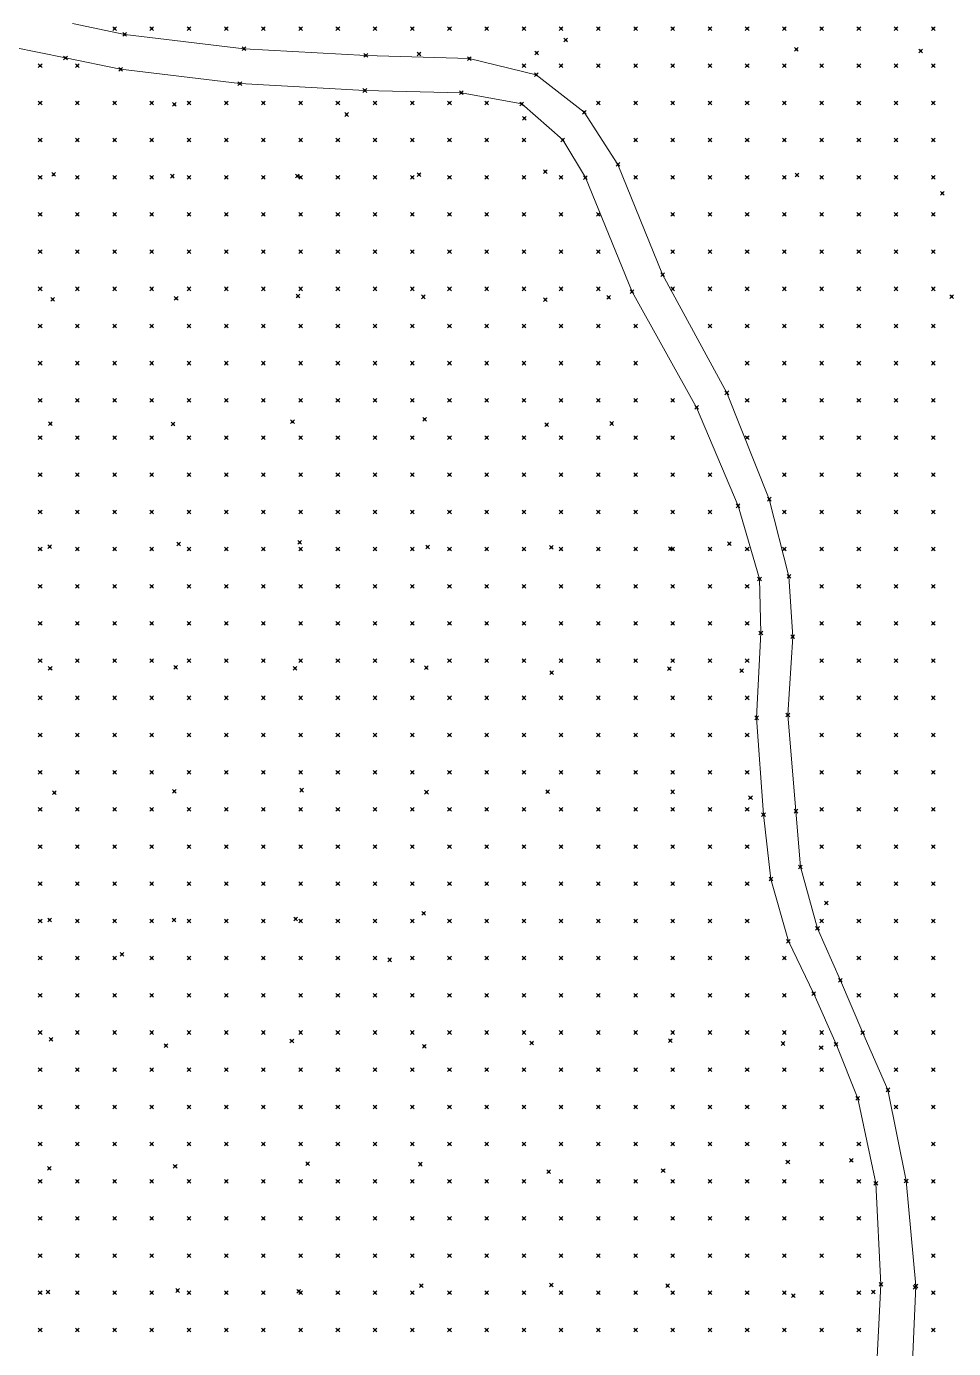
# Model space of a CAD drawing. Header units: metres. Extents: x 441556 to 446409, y 432338 to 461058.
# Drawn here: x 443320.6 to 443395.3, y 448145.5 to 448252.1 of the extents above; entities that cross this region are included whole.
import ezdxf

# ---------------------------------------------------------------- set-up
doc = ezdxf.new("R2010")
doc.units = ezdxf.units.M
doc.header["$MEASUREMENT"] = 0
doc.header["$PDMODE"] = 35
doc.header["$PDSIZE"] = 0.15
for name, color, linetype, lineweight in [('DTM-BRE-RevN_GRP_DRUM PAMANT', 2, 'Continuous', 0), ('DTM-NOK-RevN_LIDAR_co_lidar', 91, 'Continuous', 0), ('DTM-NOK-RevN_RTK', 32, 'Continuous', 0)]:
    doc.layers.add(name, color=color, linetype=linetype, lineweight=lineweight)

msp = doc.modelspace()

# ---------------------------------------------------------------- linework, layer by layer
at = {"layer": 'DTM-BRE-RevN_GRP_DRUM PAMANT'}
for p, q in [((443328.531, 448251.49, 345.766), (443324.33, 448252.364, 345.766)), ((443338.145, 448250.334, 345.766), (443328.531, 448251.49, 345.766)), ((443323.755, 448249.594, 345.815), (443319.506, 448250.476, 345.766)), ((443347.962, 448249.799, 345.912), (443338.145, 448250.334, 345.766)), ((443328.193, 448248.681, 345.815), (443323.755, 448249.594, 345.815)), ((443356.299, 448249.544, 346.303), (443347.962, 448249.799, 345.912)), ((443361.696, 448248.237, 346.254), (443356.299, 448249.544, 346.303)), ((443337.807, 448247.525, 345.815), (443328.193, 448248.681, 345.815)), ((443365.569, 448245.22, 346.449), (443361.696, 448248.237, 346.254)), ((443347.88, 448246.971, 345.961), (443337.807, 448247.525, 345.815)), ((443355.66, 448246.788, 346.351), (443347.88, 448246.971, 345.961)), ((443360.525, 448245.888, 346.303), (443355.66, 448246.788, 346.351)), ((443363.829, 448242.988, 346.498), (443360.525, 448245.888, 346.303)), ((443368.283, 448241.005, 346.498), (443365.569, 448245.22, 346.449)), ((443365.662, 448239.941, 346.546), (443363.829, 448242.988, 346.498)), ((443371.885, 448232.118, 346.644), (443368.283, 448241.005, 346.498)), ((443369.415, 448230.739, 346.693), (443365.662, 448239.941, 346.546)), ((443377.059, 448222.584, 347.083), (443371.885, 448232.118, 346.644)), ((443374.623, 448221.411, 347.132), (443369.415, 448230.739, 346.693)), ((443380.473, 448214.005, 347.425), (443377.059, 448222.584, 347.083)), ((443377.966, 448213.467, 347.473), (443374.623, 448221.411, 347.132)), ((443382.065, 448207.771, 347.815), (443380.473, 448214.005, 347.425)), ((443379.688, 448207.567, 347.864), (443377.966, 448213.467, 347.473)), ((443382.372, 448202.906, 348.351), (443382.065, 448207.771, 347.815)), ((443379.796, 448203.22, 348.4), (443379.688, 448207.567, 347.864)), ((443379.461, 448196.367, 348.985), (443379.796, 448203.22, 348.4)), ((443381.972, 448196.605, 348.937), (443382.372, 448202.906, 348.351)), ((443380.013, 448188.566, 349.864), (443379.461, 448196.367, 348.985)), ((443382.627, 448188.838, 349.815), (443381.972, 448196.605, 348.937)), ((443380.607, 448183.36, 349.912), (443380.013, 448188.566, 349.864)), ((443382.985, 448184.346, 349.864), (443382.627, 448188.838, 349.815)), ((443384.363, 448179.378, 350.059), (443382.985, 448184.346, 349.864)), ((443382.014, 448178.342, 350.107), (443380.607, 448183.36, 349.912)), ((443386.208, 448175.185, 349.815), (443384.363, 448179.378, 350.059)), ((443384.064, 448174.114, 349.864), (443382.014, 448178.342, 350.107)), ((443388.008, 448170.972, 349.815), (443386.208, 448175.185, 349.815)), ((443385.864, 448170.039, 349.864), (443384.064, 448174.114, 349.864)), ((443390.036, 448166.359, 349.62), (443388.008, 448170.972, 349.815)), ((443387.604, 448165.665, 349.668), (443385.864, 448170.039, 349.864)), ((443391.51, 448159.01, 349.912), (443390.036, 448166.359, 349.62)), ((443389.066, 448158.83, 349.961), (443387.604, 448165.665, 349.668)), ((443389.473, 448150.666, 350.107), (443389.066, 448158.83, 349.961)), ((443392.299, 448150.54, 350.059), (443391.51, 448159.01, 349.912)), ((443389.009, 448141.379, 350.595), (443389.473, 448150.666, 350.107)), ((443391.884, 448141.251, 350.888), (443392.299, 448150.54, 350.059))]:
    msp.add_line(p, q, dxfattribs=at)
at = {"layer": 'DTM-NOK-RevN_LIDAR_co_lidar'}
for p in [(443327.71, 448251.968, 345.734), (443330.709, 448251.968, 345.769), (443333.708, 448251.968, 345.779), (443336.708, 448251.968, 345.822), (443339.707, 448251.968, 345.849), (443342.706, 448251.968, 345.873), (443345.706, 448251.968, 345.918), (443348.705, 448251.968, 345.982), (443351.704, 448251.968, 346.073), (443354.704, 448251.968, 346.189), (443357.703, 448251.968, 346.282), (443360.702, 448251.968, 346.327), (443363.702, 448251.968, 346.462), (443366.701, 448251.968, 347.014), (443369.7, 448251.968, 348.365), (443372.7, 448251.968, 350.543), (443375.699, 448251.968, 352.788), (443378.698, 448251.968, 355.15), (443381.698, 448251.968, 356.982), (443384.697, 448251.968, 358.139), (443387.697, 448251.968, 359.197), (443390.696, 448251.968, 360.106), (443393.695, 448251.968, 360.975), (443321.711, 448248.969, 345.714), (443324.71, 448248.969, 345.69), (443360.702, 448248.969, 346.401), (443363.702, 448248.969, 346.59), (443366.701, 448248.969, 347.135), (443369.7, 448248.969, 348.551), (443372.7, 448248.969, 350.868), (443375.699, 448248.969, 353.264), (443378.698, 448248.969, 355.409), (443381.698, 448248.969, 357.069), (443384.697, 448248.969, 358.279), (443387.697, 448248.969, 359.379), (443390.696, 448248.969, 360.222), (443393.695, 448248.969, 361.145), (443321.711, 448245.969, 345.685), (443324.71, 448245.969, 345.657), (443327.71, 448245.969, 345.67), (443330.709, 448245.969, 345.675), (443333.708, 448245.969, 345.704), (443336.708, 448245.969, 345.728), (443339.707, 448245.969, 345.783), (443342.706, 448245.969, 345.849), (443345.706, 448245.969, 345.899), (443348.705, 448245.969, 345.979), (443351.704, 448245.969, 346.084), (443354.704, 448245.969, 346.178), (443357.703, 448245.969, 346.259), (443366.701, 448245.969, 346.935), (443369.7, 448245.969, 348.507), (443372.7, 448245.969, 351.555), (443375.699, 448245.969, 353.979), (443378.698, 448245.969, 356.009), (443381.698, 448245.969, 357.536), (443384.697, 448245.969, 358.616), (443387.697, 448245.969, 359.487), (443390.696, 448245.969, 360.401), (443393.695, 448245.969, 361.297), (443321.711, 448242.97, 345.664), (443324.71, 448242.97, 345.656), (443327.71, 448242.97, 345.632), (443330.709, 448242.97, 345.632), (443333.708, 448242.97, 345.658), (443336.708, 448242.97, 345.673), (443339.707, 448242.97, 345.704), (443342.706, 448242.97, 345.74), (443345.706, 448242.97, 345.78), (443348.705, 448242.97, 345.833), (443351.704, 448242.97, 345.906), (443354.704, 448242.97, 345.981), (443357.703, 448242.97, 346.064), (443360.702, 448242.97, 346.238), (443369.7, 448242.97, 348.411), (443372.7, 448242.97, 351.624), (443375.699, 448242.97, 354.019), (443378.698, 448242.97, 356.213), (443381.698, 448242.97, 357.735), (443384.697, 448242.97, 358.884), (443387.697, 448242.97, 359.673), (443390.696, 448242.97, 360.553), (443393.695, 448242.97, 361.534), (443321.711, 448239.971, 345.63), (443324.71, 448239.971, 345.623), (443327.71, 448239.971, 345.604), (443330.709, 448239.971, 345.614), (443333.708, 448239.971, 345.639), (443336.708, 448239.971, 345.661), (443339.707, 448239.971, 345.679), (443342.706, 448239.971, 345.698), (443345.706, 448239.971, 345.732), (443348.705, 448239.971, 345.778), (443351.704, 448239.971, 345.832), (443354.704, 448239.971, 345.895), (443357.703, 448239.971, 345.976), (443360.702, 448239.971, 346.138), (443363.702, 448239.971, 346.383), (443369.7, 448239.971, 347.841), (443372.7, 448239.971, 350.839), (443375.699, 448239.971, 353.75), (443378.698, 448239.971, 356.089), (443381.698, 448239.971, 357.642), (443384.697, 448239.971, 358.884), (443387.697, 448239.971, 359.78), (443390.696, 448239.971, 360.751), (443393.695, 448239.971, 361.763), (443321.711, 448236.971, 345.608), (443324.71, 448236.971, 345.609), (443327.71, 448236.971, 345.595), (443330.709, 448236.971, 345.614), (443333.708, 448236.971, 345.656), (443336.708, 448236.971, 345.663), (443339.707, 448236.971, 345.675), (443342.706, 448236.971, 345.697), (443345.706, 448236.971, 345.732), (443348.705, 448236.971, 345.777), (443351.704, 448236.971, 345.822), (443354.704, 448236.971, 345.878), (443357.703, 448236.971, 345.956), (443360.702, 448236.971, 346.091), (443363.702, 448236.971, 346.337), (443366.701, 448236.971, 346.618), (443372.7, 448236.971, 349.936), (443375.699, 448236.971, 352.887), (443378.698, 448236.971, 355.304), (443381.698, 448236.971, 357.249), (443384.697, 448236.971, 358.709), (443387.697, 448236.971, 359.754), (443390.696, 448236.971, 360.839), (443393.695, 448236.971, 361.92), (443321.711, 448233.972, 345.6), (443324.71, 448233.972, 345.595), (443327.71, 448233.972, 345.597), (443330.709, 448233.972, 345.622), (443333.708, 448233.972, 345.67), (443336.708, 448233.972, 345.664), (443339.707, 448233.972, 345.672), (443342.706, 448233.972, 345.692), (443345.706, 448233.972, 345.723), (443348.705, 448233.972, 345.764), (443351.704, 448233.972, 345.812), (443354.704, 448233.972, 345.873), (443357.703, 448233.972, 345.951), (443360.702, 448233.972, 346.067), (443363.702, 448233.972, 346.268), (443366.701, 448233.972, 346.519), (443372.7, 448233.972, 348.901), (443375.699, 448233.972, 351.667), (443378.698, 448233.972, 354.292), (443381.698, 448233.972, 356.466), (443384.697, 448233.972, 358.017), (443387.697, 448233.972, 359.051), (443390.696, 448233.972, 360.485), (443393.695, 448233.972, 361.845), (443321.711, 448230.973, 345.62), (443324.71, 448230.973, 345.586), (443327.71, 448230.973, 345.584), (443330.709, 448230.973, 345.638), (443333.708, 448230.973, 345.68), (443336.708, 448230.973, 345.678), (443339.707, 448230.973, 345.682), (443342.706, 448230.973, 345.696), (443345.706, 448230.973, 345.716), (443348.705, 448230.973, 345.754), (443351.704, 448230.973, 345.811), (443354.704, 448230.973, 345.875), (443357.703, 448230.973, 345.951), (443360.702, 448230.973, 346.068), (443363.702, 448230.973, 346.248), (443366.701, 448230.973, 346.487), (443372.7, 448230.973, 347.945), (443375.699, 448230.973, 350.558), (443378.698, 448230.973, 353.441), (443381.698, 448230.973, 355.403), (443384.697, 448230.973, 356.747), (443387.697, 448230.973, 358.019), (443390.696, 448230.973, 359.697), (443393.695, 448230.973, 361.426), (443321.711, 448227.973, 345.634), (443324.71, 448227.973, 345.573), (443327.71, 448227.973, 345.571), (443330.709, 448227.973, 345.648), (443333.708, 448227.973, 345.694), (443336.708, 448227.973, 345.709), (443339.707, 448227.973, 345.707), (443342.706, 448227.973, 345.711), (443345.706, 448227.973, 345.732), (443348.705, 448227.973, 345.772), (443351.704, 448227.973, 345.832), (443354.704, 448227.973, 345.894), (443357.703, 448227.973, 345.964), (443360.702, 448227.973, 346.088), (443363.702, 448227.973, 346.261), (443366.701, 448227.973, 346.483), (443369.7, 448227.973, 346.776), (443375.699, 448227.973, 348.94), (443378.698, 448227.973, 351.702), (443381.698, 448227.973, 353.804), (443384.697, 448227.973, 355.354), (443387.697, 448227.973, 356.976), (443390.696, 448227.973, 358.779), (443393.695, 448227.973, 360.62), (443321.711, 448224.974, 345.614), (443324.71, 448224.974, 345.552), (443327.71, 448224.974, 345.563), (443330.709, 448224.974, 345.636), (443333.708, 448224.974, 345.695), (443336.708, 448224.974, 345.719), (443339.707, 448224.974, 345.721), (443342.706, 448224.974, 345.73), (443345.706, 448224.974, 345.757), (443348.705, 448224.974, 345.803), (443351.704, 448224.974, 345.867), (443354.704, 448224.974, 345.939), (443357.703, 448224.974, 346.014), (443360.702, 448224.974, 346.129), (443363.702, 448224.974, 346.294), (443366.701, 448224.974, 346.496), (443369.7, 448224.974, 346.755), (443378.698, 448224.974, 349.633), (443381.698, 448224.974, 352), (443384.697, 448224.974, 353.97), (443387.697, 448224.974, 356.085), (443390.696, 448224.974, 357.963), (443393.695, 448224.974, 359.944), (443321.711, 448221.975, 345.594), (443324.71, 448221.975, 345.537), (443327.71, 448221.975, 345.548), (443330.709, 448221.975, 345.608), (443333.708, 448221.975, 345.673), (443336.708, 448221.975, 345.697), (443339.707, 448221.975, 345.711), (443342.706, 448221.975, 345.745), (443345.706, 448221.975, 345.782), (443348.705, 448221.975, 345.836), (443351.704, 448221.975, 345.91), (443354.704, 448221.975, 346.004), (443357.703, 448221.975, 346.1), (443360.702, 448221.975, 346.201), (443363.702, 448221.975, 346.356), (443366.701, 448221.975, 346.544), (443369.7, 448221.975, 346.769), (443372.7, 448221.975, 346.955), (443378.698, 448221.975, 348.429), (443381.698, 448221.975, 350.615), (443384.697, 448221.975, 352.65), (443387.697, 448221.975, 355.219), (443390.696, 448221.975, 357.157), (443393.695, 448221.975, 359.364), (443321.711, 448218.975, 345.599), (443324.71, 448218.975, 345.538), (443327.71, 448218.975, 345.532), (443330.709, 448218.975, 345.587), (443333.708, 448218.975, 345.648), (443336.708, 448218.975, 345.677), (443339.707, 448218.975, 345.701), (443342.706, 448218.975, 345.749), (443345.706, 448218.975, 345.799), (443348.705, 448218.975, 345.863), (443351.704, 448218.975, 345.95), (443354.704, 448218.975, 346.059), (443357.703, 448218.975, 346.173), (443360.702, 448218.975, 346.284), (443363.702, 448218.975, 346.431), (443366.701, 448218.975, 346.609), (443369.7, 448218.975, 346.802), (443372.7, 448218.975, 346.958), (443378.698, 448218.975, 347.849), (443381.698, 448218.975, 349.632), (443384.697, 448218.975, 351.662), (443387.697, 448218.975, 354.032), (443390.696, 448218.975, 356.144), (443393.695, 448218.975, 358.537), (443321.711, 448215.976, 345.603), (443324.71, 448215.976, 345.549), (443327.71, 448215.976, 345.538), (443330.709, 448215.976, 345.583), (443333.708, 448215.976, 345.636), (443336.708, 448215.976, 345.67), (443339.707, 448215.976, 345.702), (443342.706, 448215.976, 345.749), (443345.706, 448215.976, 345.806), (443348.705, 448215.976, 345.884), (443351.704, 448215.976, 345.98), (443354.704, 448215.976, 346.097), (443357.703, 448215.976, 346.229), (443360.702, 448215.976, 346.361), (443363.702, 448215.976, 346.517), (443366.701, 448215.976, 346.702), (443369.7, 448215.976, 346.898), (443372.7, 448215.976, 347.057), (443375.699, 448215.976, 347.202), (443381.698, 448215.976, 348.863), (443384.697, 448215.976, 350.94), (443387.697, 448215.976, 353.031), (443390.696, 448215.976, 355.213), (443393.695, 448215.976, 357.906), (443321.711, 448212.977, 345.595), (443324.71, 448212.977, 345.563), (443327.71, 448212.977, 345.558), (443330.709, 448212.977, 345.586), (443333.708, 448212.977, 345.635), (443336.708, 448212.977, 345.671), (443339.707, 448212.977, 345.704), (443342.706, 448212.977, 345.766), (443345.706, 448212.977, 345.832), (443348.705, 448212.977, 345.917), (443351.704, 448212.977, 346.019), (443354.704, 448212.977, 346.154), (443357.703, 448212.977, 346.312), (443360.702, 448212.977, 346.455), (443363.702, 448212.977, 346.613), (443366.701, 448212.977, 346.813), (443369.7, 448212.977, 347.037), (443372.7, 448212.977, 347.235), (443375.699, 448212.977, 347.376), (443381.698, 448212.977, 348.384), (443384.697, 448212.977, 350.363), (443387.697, 448212.977, 352.606), (443390.696, 448212.977, 354.555), (443393.695, 448212.977, 357.273), (443321.711, 448209.977, 345.601), (443324.71, 448209.977, 345.59), (443327.71, 448209.977, 345.559), (443330.709, 448209.977, 345.591), (443333.708, 448209.977, 345.635), (443336.708, 448209.977, 345.681), (443339.707, 448209.977, 345.715), (443342.706, 448209.977, 345.792), (443345.706, 448209.977, 345.864), (443348.705, 448209.977, 345.952), (443351.704, 448209.977, 346.067), (443354.704, 448209.977, 346.214), (443357.703, 448209.977, 346.385), (443360.702, 448209.977, 346.541), (443363.702, 448209.977, 346.721), (443366.701, 448209.977, 346.95), (443369.7, 448209.977, 347.189), (443372.7, 448209.977, 347.402), (443375.699, 448209.977, 347.573), (443378.698, 448209.977, 347.726), (443381.698, 448209.977, 348.195), (443384.697, 448209.977, 350.003), (443387.697, 448209.977, 351.842), (443390.696, 448209.977, 353.591), (443393.695, 448209.977, 356.031), (443321.711, 448206.978, 345.603), (443324.71, 448206.978, 345.616), (443327.71, 448206.978, 345.574), (443330.709, 448206.978, 345.607), (443333.708, 448206.978, 345.636), (443336.708, 448206.978, 345.675), (443339.707, 448206.978, 345.719), (443342.706, 448206.978, 345.774), (443345.706, 448206.978, 345.858), (443348.705, 448206.978, 345.972), (443351.704, 448206.978, 346.094), (443354.704, 448206.978, 346.239), (443357.703, 448206.978, 346.413), (443360.702, 448206.978, 346.596), (443363.702, 448206.978, 346.811), (443366.701, 448206.978, 347.053), (443369.7, 448206.978, 347.3), (443372.7, 448206.978, 347.548), (443375.699, 448206.978, 347.795), (443378.698, 448206.978, 347.973), (443384.697, 448206.978, 349.463), (443387.697, 448206.978, 351.165), (443390.696, 448206.978, 352.762), (443393.695, 448206.978, 355.188), (443321.711, 448203.979, 345.619), (443324.71, 448203.979, 345.638), (443327.71, 448203.979, 345.617), (443330.709, 448203.979, 345.637), (443333.708, 448203.979, 345.652), (443336.708, 448203.979, 345.669), (443339.707, 448203.979, 345.703), (443342.706, 448203.979, 345.758), (443345.706, 448203.979, 345.848), (443348.705, 448203.979, 345.96), (443351.704, 448203.979, 346.096), (443354.704, 448203.979, 346.269), (443357.703, 448203.979, 346.462), (443360.702, 448203.979, 346.655), (443363.702, 448203.979, 346.862), (443366.701, 448203.979, 347.108), (443369.7, 448203.979, 347.392), (443372.7, 448203.979, 347.693), (443375.699, 448203.979, 347.947), (443378.698, 448203.979, 348.199), (443384.697, 448203.979, 349.274), (443387.697, 448203.979, 350.719), (443390.696, 448203.979, 352.269), (443393.695, 448203.979, 354.073), (443321.711, 448200.979, 345.609), (443324.71, 448200.979, 345.633), (443327.71, 448200.979, 345.638), (443330.709, 448200.979, 345.641), (443333.708, 448200.979, 345.643), (443336.708, 448200.979, 345.672), (443339.707, 448200.979, 345.707), (443342.706, 448200.979, 345.768), (443345.706, 448200.979, 345.846), (443348.705, 448200.979, 345.947), (443351.704, 448200.979, 346.104), (443354.704, 448200.979, 346.303), (443357.703, 448200.979, 346.502), (443360.702, 448200.979, 346.692), (443363.702, 448200.979, 346.894), (443366.701, 448200.979, 347.143), (443369.7, 448200.979, 347.474), (443372.7, 448200.979, 347.863), (443375.699, 448200.979, 348.145), (443378.698, 448200.979, 348.42), (443384.697, 448200.979, 349.197), (443387.697, 448200.979, 350.507), (443390.696, 448200.979, 352.004), (443393.695, 448200.979, 353.623), (443321.711, 448197.98, 345.591), (443324.71, 448197.98, 345.642), (443327.71, 448197.98, 345.635), (443330.709, 448197.98, 345.606), (443333.708, 448197.98, 345.623), (443336.708, 448197.98, 345.663), (443339.707, 448197.98, 345.711), (443342.706, 448197.98, 345.767), (443345.706, 448197.98, 345.843), (443348.705, 448197.98, 345.926), (443351.704, 448197.98, 346.09), (443354.704, 448197.98, 346.347), (443357.703, 448197.98, 346.628), (443360.702, 448197.98, 346.879), (443363.702, 448197.98, 347.099), (443366.701, 448197.98, 347.377), (443369.7, 448197.98, 347.721), (443372.7, 448197.98, 348.046), (443375.699, 448197.98, 348.379), (443378.698, 448197.98, 348.694), (443384.697, 448197.98, 349.428), (443387.697, 448197.98, 350.693), (443390.696, 448197.98, 352.058), (443393.695, 448197.98, 353.211), (443321.711, 448194.98, 345.578), (443324.71, 448194.98, 345.637), (443327.71, 448194.98, 345.639), (443330.709, 448194.98, 345.606), (443333.708, 448194.98, 345.608), (443336.708, 448194.98, 345.647), (443339.707, 448194.98, 345.694), (443342.706, 448194.98, 345.775), (443345.706, 448194.98, 345.882), (443348.705, 448194.98, 345.964), (443351.704, 448194.98, 346.156), (443354.704, 448194.98, 346.504), (443357.703, 448194.98, 346.862), (443360.702, 448194.98, 347.16), (443363.702, 448194.98, 347.429), (443366.701, 448194.98, 347.712), (443369.7, 448194.98, 348.042), (443372.7, 448194.98, 348.393), (443375.699, 448194.98, 348.693), (443378.698, 448194.98, 349.023), (443384.697, 448194.98, 349.875), (443387.697, 448194.98, 351.261), (443390.696, 448194.98, 352.31), (443393.695, 448194.98, 353.071), (443321.711, 448191.981, 345.508), (443324.71, 448191.981, 345.603), (443327.71, 448191.981, 345.642), (443330.709, 448191.981, 345.569), (443333.708, 448191.981, 345.625), (443336.708, 448191.981, 345.64), (443339.707, 448191.981, 345.69), (443342.706, 448191.981, 345.797), (443345.706, 448191.981, 345.947), (443348.705, 448191.981, 346.104), (443351.704, 448191.981, 346.311), (443354.704, 448191.981, 346.586), (443357.703, 448191.981, 346.877), (443360.702, 448191.981, 347.15), (443363.702, 448191.981, 347.422), (443366.701, 448191.981, 347.733), (443369.7, 448191.981, 348.092), (443372.7, 448191.981, 348.498), (443375.699, 448191.981, 348.881), (443378.698, 448191.981, 349.31), (443384.697, 448191.981, 350.249), (443387.697, 448191.981, 351.259), (443390.696, 448191.981, 352.074), (443393.695, 448191.981, 352.497), (443321.711, 448188.982, 345.45), (443324.71, 448188.982, 345.539), (443327.71, 448188.982, 345.589), (443330.709, 448188.982, 345.545), (443333.708, 448188.982, 345.538), (443336.708, 448188.982, 345.586), (443339.707, 448188.982, 345.637), (443342.706, 448188.982, 345.751), (443345.706, 448188.982, 345.929), (443348.705, 448188.982, 346.115), (443351.704, 448188.982, 346.323), (443354.704, 448188.982, 346.552), (443357.703, 448188.982, 346.781), (443360.702, 448188.982, 347.053), (443363.702, 448188.982, 347.415), (443366.701, 448188.982, 347.843), (443369.7, 448188.982, 348.256), (443372.7, 448188.982, 348.617), (443375.699, 448188.982, 349.017), (443378.698, 448188.982, 349.523), (443384.697, 448188.982, 350.528), (443387.697, 448188.982, 351.105), (443390.696, 448188.982, 351.66), (443393.695, 448188.982, 352.167), (443321.711, 448185.982, 345.451), (443324.71, 448185.982, 345.479), (443327.71, 448185.982, 345.526), (443330.709, 448185.982, 345.503), (443333.708, 448185.982, 345.504), (443336.708, 448185.982, 345.549), (443339.707, 448185.982, 345.618), (443342.706, 448185.982, 345.712), (443345.706, 448185.982, 345.887), (443348.705, 448185.982, 346.088), (443351.704, 448185.982, 346.297), (443354.704, 448185.982, 346.521), (443357.703, 448185.982, 346.794), (443360.702, 448185.982, 347.119), (443363.702, 448185.982, 347.455), (443366.701, 448185.982, 347.841), (443369.7, 448185.982, 348.178), (443372.7, 448185.982, 348.554), (443375.699, 448185.982, 348.965), (443378.698, 448185.982, 349.607), (443384.697, 448185.982, 350.544), (443387.697, 448185.982, 351.125), (443390.696, 448185.982, 351.519), (443393.695, 448185.982, 351.922), (443321.711, 448182.983, 345.413), (443324.71, 448182.983, 345.463), (443327.71, 448182.983, 345.489), (443330.709, 448182.983, 345.475), (443333.708, 448182.983, 345.477), (443336.708, 448182.983, 345.515), (443339.707, 448182.983, 345.601), (443342.706, 448182.983, 345.7), (443345.706, 448182.983, 345.836), (443348.705, 448182.983, 346.024), (443351.704, 448182.983, 346.249), (443354.704, 448182.983, 346.502), (443357.703, 448182.983, 346.787), (443360.702, 448182.983, 347.109), (443363.702, 448182.983, 347.45), (443366.701, 448182.983, 347.76), (443369.7, 448182.983, 347.985), (443372.7, 448182.983, 348.283), (443375.699, 448182.983, 348.782), (443378.698, 448182.983, 349.631), (443384.697, 448182.983, 350.586), (443387.697, 448182.983, 351.157), (443390.696, 448182.983, 351.657), (443393.695, 448182.983, 352.326), (443321.711, 448179.984, 345.381), (443324.71, 448179.984, 345.399), (443327.71, 448179.984, 345.444), (443330.709, 448179.984, 345.456), (443333.708, 448179.984, 345.433), (443336.708, 448179.984, 345.487), (443339.707, 448179.984, 345.604), (443342.706, 448179.984, 345.711), (443345.706, 448179.984, 345.832), (443348.705, 448179.984, 345.996), (443351.704, 448179.984, 346.225), (443354.704, 448179.984, 346.479), (443357.703, 448179.984, 346.76), (443360.702, 448179.984, 347.091), (443363.702, 448179.984, 347.413), (443366.701, 448179.984, 347.672), (443369.7, 448179.984, 347.822), (443372.7, 448179.984, 348.024), (443375.699, 448179.984, 348.603), (443378.698, 448179.984, 349.707), (443384.697, 448179.984, 350.379), (443387.697, 448179.984, 351.346), (443390.696, 448179.984, 351.977), (443393.695, 448179.984, 352.648), (443321.711, 448176.984, 345.423), (443324.71, 448176.984, 345.51), (443327.71, 448176.984, 345.498), (443330.709, 448176.984, 345.548), (443333.708, 448176.984, 345.513), (443336.708, 448176.984, 345.549), (443339.707, 448176.984, 345.652), (443342.706, 448176.984, 345.714), (443345.706, 448176.984, 345.787), (443348.705, 448176.984, 345.929), (443351.704, 448176.984, 346.123), (443354.704, 448176.984, 346.411), (443357.703, 448176.984, 346.672), (443360.702, 448176.984, 346.872), (443363.702, 448176.984, 347.078), (443366.701, 448176.984, 347.095), (443369.7, 448176.984, 347.269), (443372.7, 448176.984, 347.578), (443375.699, 448176.984, 348.489), (443378.698, 448176.984, 349.544), (443381.698, 448176.984, 349.886), (443387.697, 448176.984, 351.015), (443390.696, 448176.984, 351.892), (443393.695, 448176.984, 352.592), (443321.711, 448173.985, 345.358), (443324.71, 448173.985, 345.366), (443327.71, 448173.985, 345.484), (443330.709, 448173.985, 345.546), (443333.708, 448173.985, 345.543), (443336.708, 448173.985, 345.487), (443339.707, 448173.985, 345.464), (443342.706, 448173.985, 345.535), (443345.706, 448173.985, 345.607), (443348.705, 448173.985, 345.678), (443351.704, 448173.985, 345.777), (443354.704, 448173.985, 345.985), (443357.703, 448173.985, 346.234), (443360.702, 448173.985, 346.43), (443363.702, 448173.985, 346.591), (443366.701, 448173.985, 346.608), (443369.7, 448173.985, 346.711), (443372.7, 448173.985, 347.032), (443375.699, 448173.985, 347.994), (443378.698, 448173.985, 349.029), (443381.698, 448173.985, 349.454), (443387.697, 448173.985, 350.607), (443390.696, 448173.985, 351.551), (443393.695, 448173.985, 352.343), (443321.711, 448170.986, 345.427), (443324.71, 448170.986, 345.318), (443327.71, 448170.986, 345.34), (443330.709, 448170.986, 345.424), (443333.708, 448170.986, 345.414), (443336.708, 448170.986, 345.386), (443339.707, 448170.986, 345.322), (443342.706, 448170.986, 345.392), (443345.706, 448170.986, 345.451), (443348.705, 448170.986, 345.506), (443351.704, 448170.986, 345.544), (443354.704, 448170.986, 345.618), (443357.703, 448170.986, 345.782), (443360.702, 448170.986, 345.95), (443363.702, 448170.986, 346.094), (443366.701, 448170.986, 346.179), (443369.7, 448170.986, 346.258), (443372.7, 448170.986, 346.495), (443375.699, 448170.986, 347.188), (443378.698, 448170.986, 348.04), (443381.698, 448170.986, 348.743), (443384.697, 448170.986, 349.646), (443390.696, 448170.986, 351.083), (443393.695, 448170.986, 351.853), (443321.711, 448167.986, 345.565), (443324.71, 448167.986, 345.407), (443327.71, 448167.986, 345.262), (443330.709, 448167.986, 345.402), (443333.708, 448167.986, 345.395), (443336.708, 448167.986, 345.382), (443339.707, 448167.986, 345.327), (443342.706, 448167.986, 345.333), (443345.706, 448167.986, 345.396), (443348.705, 448167.986, 345.483), (443351.704, 448167.986, 345.516), (443354.704, 448167.986, 345.494), (443357.703, 448167.986, 345.548), (443360.702, 448167.986, 345.687), (443363.702, 448167.986, 345.814), (443366.701, 448167.986, 345.944), (443369.7, 448167.986, 346.022), (443372.7, 448167.986, 346.146), (443375.699, 448167.986, 346.558), (443378.698, 448167.986, 347.323), (443381.698, 448167.986, 348.31), (443384.697, 448167.986, 349.503), (443390.696, 448167.986, 350.521), (443393.695, 448167.986, 351.356), (443321.711, 448164.987, 345.629), (443324.71, 448164.987, 345.495), (443327.71, 448164.987, 345.245), (443330.709, 448164.987, 345.341), (443333.708, 448164.987, 345.406), (443336.708, 448164.987, 345.356), (443339.707, 448164.987, 345.331), (443342.706, 448164.987, 345.338), (443345.706, 448164.987, 345.357), (443348.705, 448164.987, 345.414), (443351.704, 448164.987, 345.484), (443354.704, 448164.987, 345.487), (443357.703, 448164.987, 345.497), (443360.702, 448164.987, 345.582), (443363.702, 448164.987, 345.681), (443366.701, 448164.987, 345.809), (443369.7, 448164.987, 345.888), (443372.7, 448164.987, 345.979), (443375.699, 448164.987, 346.26), (443378.698, 448164.987, 346.962), (443381.698, 448164.987, 348.062), (443384.697, 448164.987, 349.175), (443390.696, 448164.987, 350.091), (443393.695, 448164.987, 350.968), (443321.711, 448161.988, 345.547), (443324.71, 448161.988, 345.436), (443327.71, 448161.988, 345.188), (443330.709, 448161.988, 345.242), (443333.708, 448161.988, 345.398), (443336.708, 448161.988, 345.314), (443339.707, 448161.988, 345.305), (443342.706, 448161.988, 345.346), (443345.706, 448161.988, 345.354), (443348.705, 448161.988, 345.361), (443351.704, 448161.988, 345.422), (443354.704, 448161.988, 345.46), (443357.703, 448161.988, 345.456), (443360.702, 448161.988, 345.493), (443363.702, 448161.988, 345.576), (443366.701, 448161.988, 345.692), (443369.7, 448161.988, 345.777), (443372.7, 448161.988, 345.894), (443375.699, 448161.988, 346.13), (443378.698, 448161.988, 346.752), (443381.698, 448161.988, 347.802), (443384.697, 448161.988, 348.933), (443387.697, 448161.988, 349.57), (443393.695, 448161.988, 350.738), (443321.711, 448158.988, 345.462), (443324.71, 448158.988, 345.365), (443327.71, 448158.988, 345.17), (443330.709, 448158.988, 345.202), (443333.708, 448158.988, 345.395), (443336.708, 448158.988, 345.339), (443339.707, 448158.988, 345.305), (443342.706, 448158.988, 345.328), (443345.706, 448158.988, 345.344), (443348.705, 448158.988, 345.339), (443351.704, 448158.988, 345.375), (443354.704, 448158.988, 345.409), (443357.703, 448158.988, 345.39), (443360.702, 448158.988, 345.398), (443363.702, 448158.988, 345.475), (443366.701, 448158.988, 345.582), (443369.7, 448158.988, 345.667), (443372.7, 448158.988, 345.785), (443375.699, 448158.988, 345.974), (443378.698, 448158.988, 346.568), (443381.698, 448158.988, 347.6), (443384.697, 448158.988, 348.723), (443387.697, 448158.988, 349.57), (443393.695, 448158.988, 350.697), (443321.711, 448155.989, 345.457), (443324.71, 448155.989, 345.396), (443327.71, 448155.989, 345.259), (443330.709, 448155.989, 345.232), (443333.708, 448155.989, 345.405), (443336.708, 448155.989, 345.363), (443339.707, 448155.989, 345.313), (443342.706, 448155.989, 345.306), (443345.706, 448155.989, 345.293), (443348.705, 448155.989, 345.284), (443351.704, 448155.989, 345.318), (443354.704, 448155.989, 345.342), (443357.703, 448155.989, 345.321), (443360.702, 448155.989, 345.322), (443363.702, 448155.989, 345.38), (443366.701, 448155.989, 345.461), (443369.7, 448155.989, 345.539), (443372.7, 448155.989, 345.632), (443375.699, 448155.989, 345.793), (443378.698, 448155.989, 346.357), (443381.698, 448155.989, 347.421), (443384.697, 448155.989, 348.478), (443387.697, 448155.989, 349.465), (443393.695, 448155.989, 350.732), (443321.711, 448152.99, 345.47), (443324.71, 448152.99, 345.446), (443327.71, 448152.99, 345.343), (443330.709, 448152.99, 345.311), (443333.708, 448152.99, 345.45), (443336.708, 448152.99, 345.384), (443339.707, 448152.99, 345.335), (443342.706, 448152.99, 345.317), (443345.706, 448152.99, 345.291), (443348.705, 448152.99, 345.258), (443351.704, 448152.99, 345.262), (443354.704, 448152.99, 345.259), (443357.703, 448152.99, 345.233), (443360.702, 448152.99, 345.247), (443363.702, 448152.99, 345.283), (443366.701, 448152.99, 345.332), (443369.7, 448152.99, 345.402), (443372.7, 448152.99, 345.477), (443375.699, 448152.99, 345.612), (443378.698, 448152.99, 346.141), (443381.698, 448152.99, 347.246), (443384.697, 448152.99, 348.429), (443387.697, 448152.99, 349.402), (443393.695, 448152.99, 350.773), (443321.711, 448149.99, 345.503), (443324.71, 448149.99, 345.495), (443327.71, 448149.99, 345.364), (443330.709, 448149.99, 345.357), (443333.708, 448149.99, 345.484), (443336.708, 448149.99, 345.444), (443339.707, 448149.99, 345.383), (443342.706, 448149.99, 345.347), (443345.706, 448149.99, 345.32), (443348.705, 448149.99, 345.268), (443351.704, 448149.99, 345.22), (443354.704, 448149.99, 345.188), (443357.703, 448149.99, 345.161), (443360.702, 448149.99, 345.16), (443363.702, 448149.99, 345.178), (443366.701, 448149.99, 345.2), (443369.7, 448149.99, 345.254), (443372.7, 448149.99, 345.325), (443375.699, 448149.99, 345.421), (443378.698, 448149.99, 345.96), (443381.698, 448149.99, 347.156), (443384.697, 448149.99, 348.491), (443387.697, 448149.99, 349.523), (443393.695, 448149.99, 350.878), (443321.711, 448146.991, 345.538), (443324.71, 448146.991, 345.541), (443327.71, 448146.991, 345.398), (443330.709, 448146.991, 345.354), (443333.708, 448146.991, 345.485), (443336.708, 448146.991, 345.454), (443339.707, 448146.991, 345.391), (443342.706, 448146.991, 345.341), (443345.706, 448146.991, 345.315), (443348.705, 448146.991, 345.266), (443351.704, 448146.991, 345.197), (443354.704, 448146.991, 345.148), (443357.703, 448146.991, 345.116), (443360.702, 448146.991, 345.093), (443363.702, 448146.991, 345.091), (443366.701, 448146.991, 345.1), (443369.7, 448146.991, 345.12), (443372.7, 448146.991, 345.188), (443375.699, 448146.991, 345.31), (443378.698, 448146.991, 345.93), (443381.698, 448146.991, 347.223), (443384.697, 448146.991, 348.751), (443387.697, 448146.991, 349.793), (443393.695, 448146.991, 351.132)]:
    msp.add_point(p, dxfattribs=at)
at = {"layer": 'DTM-NOK-RevN_RTK'}
for p in [(443328.531, 448251.49, 345.766), (443338.145, 448250.334, 345.766), (443364.073, 448251.043, 346.556), (443382.669, 448250.285, 357.626), (443392.682, 448250.164, 360.823), (443323.755, 448249.594, 345.815), (443347.962, 448249.799, 345.912), (443352.254, 448249.917, 346.2), (443356.299, 448249.544, 346.303), (443361.731, 448250.006, 346.581), (443328.193, 448248.681, 345.815), (443361.696, 448248.237, 346.254), (443337.807, 448247.525, 345.815), (443347.88, 448246.971, 345.961), (443332.536, 448245.844, 345.758), (443355.66, 448246.788, 346.351), (443360.525, 448245.888, 346.303), (443346.411, 448245.033, 345.895), (443365.569, 448245.22, 346.449), (443360.738, 448244.729, 346.383), (443363.829, 448242.988, 346.498), (443368.283, 448241.005, 346.498), (443322.801, 448240.197, 345.735), (443332.373, 448240.059, 345.734), (443342.447, 448240.065, 345.772), (443352.257, 448240.189, 345.948), (443362.418, 448240.429, 346.529), (443365.662, 448239.941, 346.546), (443382.716, 448240.152, 358.259), (443394.424, 448238.682, 362.198), (443371.885, 448232.118, 346.644), (443322.721, 448230.122, 345.681), (443332.674, 448230.195, 345.819), (443342.486, 448230.387, 345.792), (443352.6, 448230.327, 345.928), (443362.429, 448230.099, 346.288), (443367.535, 448230.279, 346.844), (443369.415, 448230.739, 346.693), (443395.179, 448230.347, 362.536), (443377.059, 448222.584, 347.083), (443374.623, 448221.411, 347.132), (443342.052, 448220.248, 345.921), (443352.697, 448220.45, 346.085), (443322.542, 448220.085, 345.671), (443332.429, 448220.066, 345.735), (443362.542, 448220.005, 346.442), (443367.781, 448220.109, 346.723), (443380.473, 448214.005, 347.425), (443377.966, 448213.467, 347.473), (443322.486, 448210.17, 345.677), (443332.876, 448210.39, 345.711), (443342.631, 448210.517, 345.896), (443352.934, 448210.149, 346.231), (443362.919, 448210.117, 346.762), (443372.506, 448210.006, 347.561), (443377.26, 448210.41, 347.926), (443379.688, 448207.567, 347.864), (443382.065, 448207.771, 347.815), (443379.796, 448203.22, 348.4), (443382.372, 448202.906, 348.351), (443322.517, 448200.349, 345.73), (443332.638, 448200.449, 345.84), (443342.255, 448200.365, 345.91), (443352.84, 448200.403, 346.307), (443362.931, 448200.01, 346.989), (443372.42, 448200.327, 347.999), (443378.251, 448200.165, 348.643), (443379.461, 448196.367, 348.985), (443381.972, 448196.605, 348.937), (443332.521, 448190.443, 345.682), (443342.784, 448190.534, 345.91), (443352.849, 448190.372, 346.496), (443362.606, 448190.404, 347.517), (443372.686, 448190.398, 348.711), (443322.863, 448190.323, 345.651), (443378.966, 448189.923, 349.938), (443380.013, 448188.566, 349.864), (443382.627, 448188.838, 349.815), (443382.985, 448184.346, 349.864), (443380.607, 448183.36, 349.912), (443385.073, 448181.435, 350.728), (443322.472, 448180.063, 345.422), (443332.51, 448180.065, 345.562), (443342.305, 448180.147, 345.796), (443352.63, 448180.6, 346.358), (443384.363, 448179.378, 350.059), (443382.014, 448178.342, 350.107), (443328.305, 448177.292, 345.509), (443349.892, 448176.846, 346.072), (443386.208, 448175.185, 349.815), (443384.064, 448174.114, 349.864), (443322.589, 448170.436, 345.411), (443341.999, 448170.304, 345.493), (443361.336, 448170.139, 346.018), (443372.497, 448170.336, 346.407), (443388.008, 448170.972, 349.815), (443331.844, 448169.93, 345.376), (443352.666, 448169.877, 345.651), (443381.588, 448170.097, 348.546), (443384.66, 448169.763, 349.782), (443385.864, 448170.039, 349.864), (443390.036, 448166.359, 349.62), (443387.604, 448165.665, 349.668), (443381.973, 448160.551, 347.94), (443387.088, 448160.663, 349.617), (443322.446, 448160.025, 345.525), (443332.595, 448160.197, 345.268), (443343.267, 448160.403, 345.346), (443352.36, 448160.366, 345.404), (443362.701, 448159.752, 345.547), (443371.927, 448159.848, 345.871), (443389.066, 448158.83, 349.961), (443391.51, 448159.01, 349.912), (443322.35, 448150.045, 345.615), (443332.787, 448150.173, 345.49), (443342.547, 448150.115, 345.338), (443352.427, 448150.564, 345.251), (443362.903, 448150.614, 345.341), (443372.279, 448150.555, 345.472), (443388.87, 448150.062, 350.167), (443389.473, 448150.666, 350.107), (443392.232, 448150.426, 350.289), (443392.299, 448150.54, 350.059), (443382.414, 448149.75, 347.542)]:
    msp.add_point(p, dxfattribs=at)

doc.saveas('drawing.dxf')
